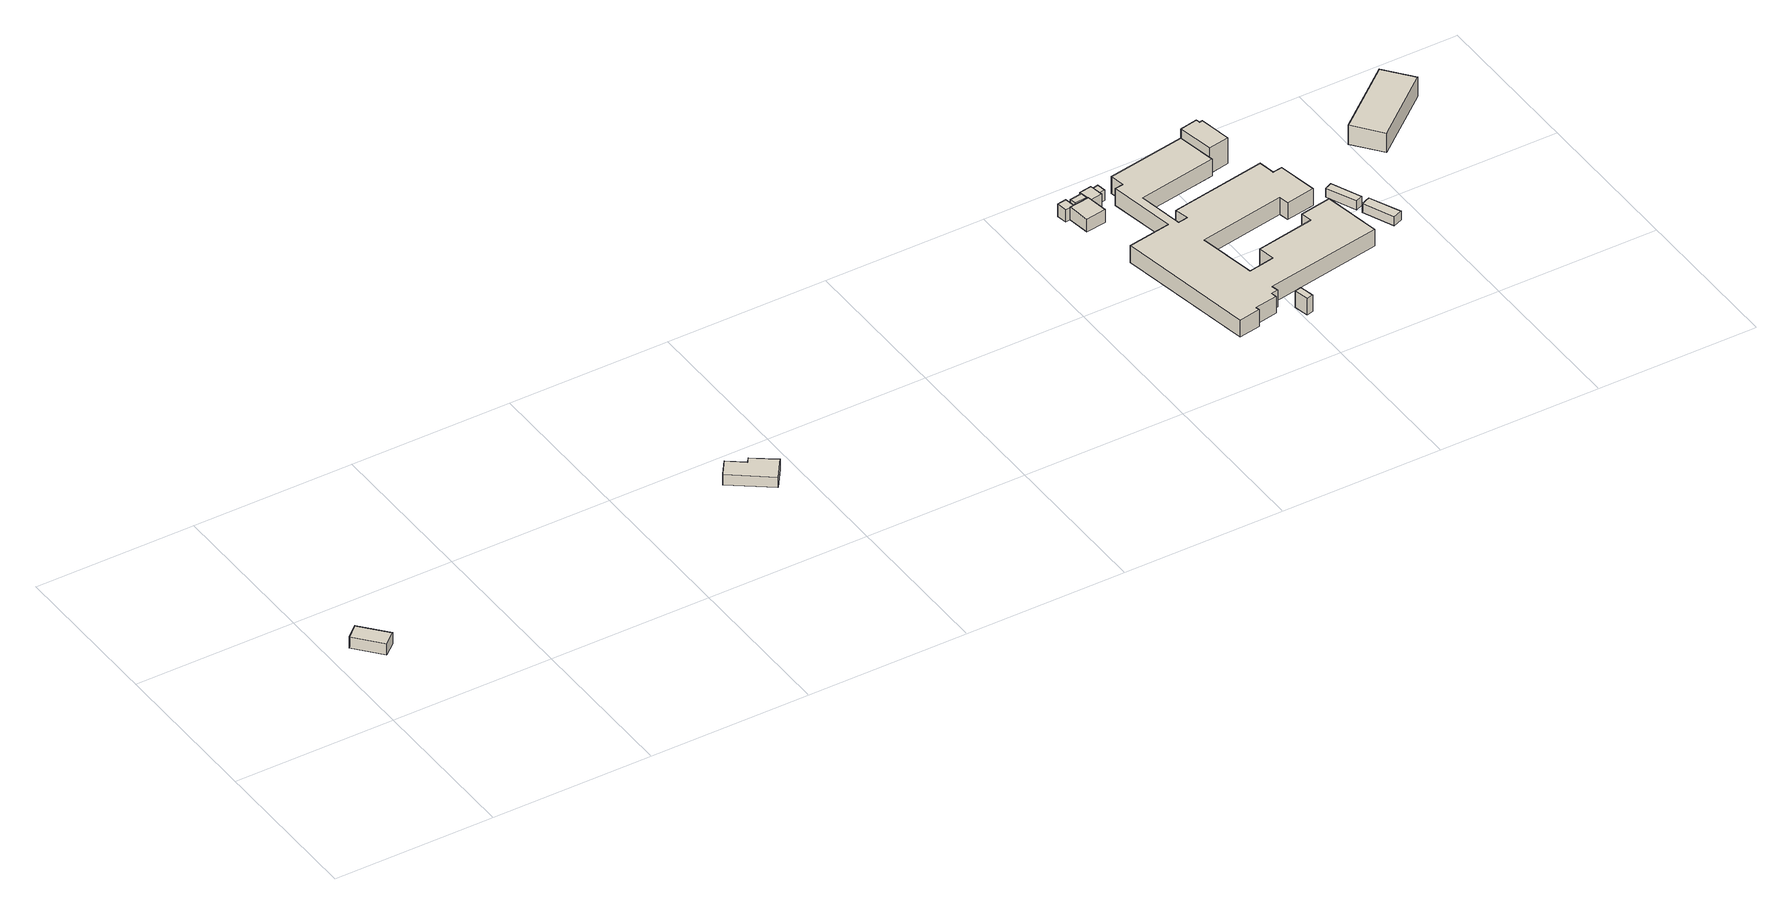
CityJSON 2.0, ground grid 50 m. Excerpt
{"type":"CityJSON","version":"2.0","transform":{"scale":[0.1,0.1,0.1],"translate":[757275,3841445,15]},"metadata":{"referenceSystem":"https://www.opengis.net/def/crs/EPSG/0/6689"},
"CityObjects":{
"building1":{"type":"Building","attributes":{"class":"3001","usage":"461","measuredHeight":4.3,"BuildingDetailAttribute.totalFloorArea":-9999,"BuildingDetailAttribute.buildingFootprintArea":-9999,"BuildingDetailAttribute.buildingStructureType":"611","BuildingDetailAttribute.buildingStructureOrgType":"28","BuildingDetailAttribute.orgUsage":"Null","BuildingDetailAttribute.surveyYear":"0001","BuildingIDAttribute.prefecture":"32","BuildingIDAttribute.city":"32204"},"geometry":[{"type":"Solid","lod":"1","boundaries":[[[[0,1,2,3]],[[2,4,5,3]],[[1,6,4,2]],[[0,7,6,1]],[[3,5,7,0]],[[4,6,7,5]]]]}]},
"building2":{"type":"Building","attributes":{"class":"3001","usage":"461","measuredHeight":4.5,"BuildingDetailAttribute.totalFloorArea":-9999,"BuildingDetailAttribute.buildingFootprintArea":-9999,"BuildingDetailAttribute.buildingStructureType":"611","BuildingDetailAttribute.buildingStructureOrgType":"28","BuildingDetailAttribute.orgUsage":"Null","BuildingDetailAttribute.surveyYear":"0001","BuildingIDAttribute.prefecture":"32","BuildingIDAttribute.city":"32204"},"geometry":[{"type":"Solid","lod":"1","boundaries":[[[[8,9,10,11,12,13]],[[12,14,15,13]],[[11,16,14,12]],[[10,17,16,11]],[[9,18,17,10]],[[8,19,18,9]],[[13,15,19,8]],[[14,16,17,18,19,15]]]]}]},
"building3":{"type":"Building","attributes":{"class":"3001","usage":"461","measuredHeight":4.2,"BuildingDetailAttribute.totalFloorArea":-9999,"BuildingDetailAttribute.buildingFootprintArea":-9999,"BuildingDetailAttribute.buildingStructureType":"611","BuildingDetailAttribute.buildingStructureOrgType":"28","BuildingDetailAttribute.orgUsage":"Null","BuildingDetailAttribute.surveyYear":"0001","BuildingIDAttribute.prefecture":"32","BuildingIDAttribute.city":"32204"},"geometry":[{"type":"Solid","lod":"1","boundaries":[[[[20,21,22,23]],[[22,24,25,23]],[[21,26,24,22]],[[20,27,26,21]],[[23,25,27,20]],[[24,26,27,25]]]]}]},
"building4":{"type":"Building","attributes":{"class":"3001","usage":"461","measuredHeight":4.7,"BuildingDetailAttribute.totalFloorArea":-9999,"BuildingDetailAttribute.buildingFootprintArea":-9999,"BuildingDetailAttribute.buildingStructureType":"611","BuildingDetailAttribute.buildingStructureOrgType":"28","BuildingDetailAttribute.orgUsage":"Null","BuildingDetailAttribute.surveyYear":"0001","BuildingIDAttribute.prefecture":"32","BuildingIDAttribute.city":"32204"},"geometry":[{"type":"Solid","lod":"1","boundaries":[[[[28,29,30,31]],[[30,32,33,31]],[[29,34,32,30]],[[28,35,34,29]],[[31,33,35,28]],[[32,34,35,33]]]]}]},
"building5":{"type":"Building","attributes":{"class":"3001","usage":"461","measuredHeight":4,"BuildingDetailAttribute.totalFloorArea":-9999,"BuildingDetailAttribute.buildingFootprintArea":-9999,"BuildingDetailAttribute.buildingStructureType":"611","BuildingDetailAttribute.buildingStructureOrgType":"28","BuildingDetailAttribute.orgUsage":"Null","BuildingDetailAttribute.surveyYear":"0001","BuildingIDAttribute.prefecture":"32","BuildingIDAttribute.city":"32204"},"geometry":[{"type":"Solid","lod":"1","boundaries":[[[[36,37,38,39]],[[38,40,41,39]],[[37,42,40,38]],[[36,43,42,37]],[[39,41,43,36]],[[40,42,43,41]]]]}]},
"building6":{"type":"Building","attributes":{"class":"3001","usage":"461","measuredHeight":4.3,"BuildingDetailAttribute.totalFloorArea":-9999,"BuildingDetailAttribute.buildingFootprintArea":-9999,"BuildingDetailAttribute.buildingStructureType":"611","BuildingDetailAttribute.buildingStructureOrgType":"28","BuildingDetailAttribute.orgUsage":"Null","BuildingDetailAttribute.surveyYear":"0001","BuildingIDAttribute.prefecture":"32","BuildingIDAttribute.city":"32204"},"geometry":[{"type":"Solid","lod":"1","boundaries":[[[[44,45,46,47,48,49,50,51]],[[50,52,53,51]],[[49,54,52,50]],[[48,55,54,49]],[[47,56,55,48]],[[46,57,56,47]],[[45,58,57,46]],[[44,59,58,45]],[[51,53,59,44]],[[52,54,55,56,57,58,59,53]]]]}]},
"building7":{"type":"Building","attributes":{"class":"3003","usage":"461","measuredHeight":7.6,"BuildingDetailAttribute.totalFloorArea":-9999,"BuildingDetailAttribute.buildingFootprintArea":-9999,"BuildingDetailAttribute.buildingStructureType":"611","BuildingDetailAttribute.buildingStructureOrgType":"28","BuildingDetailAttribute.orgUsage":"Null","BuildingDetailAttribute.surveyYear":"0001","BuildingIDAttribute.prefecture":"32","BuildingIDAttribute.city":"32204"},"geometry":[{"type":"Solid","lod":"1","boundaries":[[[[60,61,62,63]],[[62,64,65,63]],[[61,66,64,62]],[[60,67,66,61]],[[63,65,67,60]],[[64,66,67,65]]]]}]},
"building8":{"type":"Building","attributes":{"class":"3001","usage":"461","measuredHeight":4.2,"BuildingDetailAttribute.totalFloorArea":-9999,"BuildingDetailAttribute.buildingFootprintArea":-9999,"BuildingDetailAttribute.buildingStructureType":"611","BuildingDetailAttribute.buildingStructureOrgType":"28","BuildingDetailAttribute.orgUsage":"Null","BuildingDetailAttribute.surveyYear":"0001","BuildingIDAttribute.prefecture":"32","BuildingIDAttribute.city":"32204"},"geometry":[{"type":"Solid","lod":"1","boundaries":[[[[68,69,70,71]],[[70,72,73,71]],[[69,74,72,70]],[[68,75,74,69]],[[71,73,75,68]],[[72,74,75,73]]]]}]},
"building9":{"type":"Building","attributes":{"name":"社会福祉法人希望の里福祉会","class":"3001","usage":"461","measuredHeight":11.8,"BuildingDetailAttribute.totalFloorArea":-9999,"BuildingDetailAttribute.buildingFootprintArea":-9999,"BuildingDetailAttribute.buildingStructureType":"611","BuildingDetailAttribute.buildingStructureOrgType":"28","BuildingDetailAttribute.orgUsage":"Null","BuildingDetailAttribute.surveyYear":"0001","BuildingIDAttribute.prefecture":"32","BuildingIDAttribute.city":"32204"},"geometry":[{"type":"Solid","lod":"1","boundaries":[[[[76,77,78,79,80,81,82,83,84,85,86,87,88,89,90,91,92,93,94,95,96,97,98,99,100,101,102,103,104,105,106,107,108]],[[107,109,110,108]],[[106,111,109,107]],[[105,112,111,106]],[[104,113,112,105]],[[103,114,113,104]],[[102,115,114,103]],[[101,116,115,102]],[[100,117,116,101]],[[99,118,117,100]],[[98,119,118,99]],[[97,120,119,98]],[[96,121,120,97]],[[95,122,121,96]],[[94,123,122,95]],[[93,124,123,94]],[[92,125,124,93]],[[91,126,125,92]],[[90,127,126,91]],[[89,128,127,90]],[[88,129,128,89]],[[87,130,129,88]],[[86,131,130,87]],[[85,132,131,86]],[[84,133,132,85]],[[83,134,133,84]],[[82,135,134,83]],[[81,136,135,82]],[[80,137,136,81]],[[79,138,137,80]],[[78,139,138,79]],[[77,140,139,78]],[[76,141,140,77]],[[108,110,141,76]],[[109,111,112,113,114,115,116,117,118,119,120,121,122,123,124,125,126,127,128,129,130,131,132,133,134,135,136,137,138,139,140,141,110]]]]}]},
"building10":{"type":"Building","attributes":{"class":"3001","usage":"461","measuredHeight":9.2,"BuildingDetailAttribute.totalFloorArea":-9999,"BuildingDetailAttribute.buildingFootprintArea":-9999,"BuildingDetailAttribute.buildingStructureType":"611","BuildingDetailAttribute.buildingStructureOrgType":"28","BuildingDetailAttribute.orgUsage":"Null","BuildingDetailAttribute.surveyYear":"0001","BuildingIDAttribute.prefecture":"32","BuildingIDAttribute.city":"32204"},"geometry":[{"type":"Solid","lod":"1","boundaries":[[[[142,143,144,145,146,147]],[[146,148,149,147]],[[145,150,148,146]],[[144,151,150,145]],[[143,152,151,144]],[[142,153,152,143]],[[147,149,153,142]],[[148,150,151,152,153,149]]]]}]},
"building11":{"type":"Building","attributes":{"class":"3001","usage":"461","measuredHeight":-9999,"BuildingDetailAttribute.totalFloorArea":-9999,"BuildingDetailAttribute.buildingFootprintArea":-9999,"BuildingDetailAttribute.buildingStructureType":"611","BuildingDetailAttribute.buildingStructureOrgType":"28","BuildingDetailAttribute.orgUsage":"Null","BuildingDetailAttribute.surveyYear":"0001","BuildingIDAttribute.prefecture":"32","BuildingIDAttribute.city":"32204"},"geometry":[{"type":"Solid","lod":"1","boundaries":[[[[154,155,156,157]],[[156,158,159,157]],[[155,160,158,156]],[[154,161,160,155]],[[157,159,161,154]],[[158,160,161,159]]]]}]},
"building12":{"type":"Building","attributes":{"class":"3001","usage":"461","measuredHeight":4.6,"BuildingDetailAttribute.totalFloorArea":-9999,"BuildingDetailAttribute.buildingFootprintArea":-9999,"BuildingDetailAttribute.buildingStructureType":"611","BuildingDetailAttribute.buildingStructureOrgType":"28","BuildingDetailAttribute.orgUsage":"Null","BuildingDetailAttribute.surveyYear":"0001","BuildingIDAttribute.prefecture":"32","BuildingIDAttribute.city":"32204"},"geometry":[{"type":"Solid","lod":"1","boundaries":[[[[162,163,164,165]],[[164,166,167,165]],[[163,168,166,164]],[[162,169,168,163]],[[165,167,169,162]],[[166,168,169,167]]]]}]},
"building13":{"type":"Building","attributes":{"class":"3001","usage":"461","measuredHeight":7.2,"LandSlideRiskAttribute.description":"1","LandSlideRiskAttribute.areaType":"2","BuildingDetailAttribute.totalFloorArea":-9999,"BuildingDetailAttribute.buildingFootprintArea":-9999,"BuildingDetailAttribute.buildingStructureType":"611","BuildingDetailAttribute.buildingStructureOrgType":"28","BuildingDetailAttribute.orgUsage":"Null","BuildingDetailAttribute.surveyYear":"0001","BuildingIDAttribute.prefecture":"32","BuildingIDAttribute.city":"32204"},"geometry":[{"type":"Solid","lod":"1","boundaries":[[[[170,171,172,173]],[[172,174,175,173]],[[171,176,174,172]],[[170,177,176,171]],[[173,175,177,170]],[[174,176,177,175]]]]}]}
},
"vertices":[
[6,228,100],[44,262,100],[114,182,100],[75,149,100],[114,182,138],[75,149,138],[44,262,138],[6,228,138],
[1100,90,290],[1136,139,290],[1186,101,290],[1197,116,290],[1267,65,290],[1220,1,290],[1267,65,325],[1220,1,325],[1197,116,325],[1186,101,325],[1136,139,325],[1100,90,325],
[2569,738,163],[2598,742,163],[2603,709,163],[2574,705,163],[2603,709,205],[2574,705,205],[2598,742,205],[2569,738,205],
[2648,708,171],[2658,639,171],[2594,630,171],[2584,699,171],[2594,630,214],[2584,699,214],[2658,639,214],[2648,708,214],
[2648,743,164],[2651,722,164],[2612,717,164],[2609,737,164],[2612,717,204],[2609,737,204],[2651,722,204],[2648,743,204],
[2651,722,162],[2648,743,162],[2647,749,162],[2685,755,162],[2686,753,162],[2690,726,162],[2692,712,162],[2654,706,162],[2692,712,205],[2654,706,205],[2690,726,205],[2686,753,205],[2685,755,205],[2647,749,205],[2648,743,205],[2651,722,205],
[2897,5,175],[2888,51,175],[2909,55,175],[2918,10,175],[2909,55,231],[2918,10,231],[2888,51,231],[2897,5,231],
[2709,757,163],[2713,729,163],[2690,726,163],[2686,753,163],[2690,726,198],[2686,753,198],[2713,729,198],[2709,757,198],
[3109,577,168],[3118,526,168],[3148,531,168],[3170,408,168],[3079,392,168],[3074,422,168],[2804,374,168],[2836,195,168],[2918,210,168],[2909,262,168],[3092,295,168],[3085,330,168],[3183,348,168],[3215,170,168],[2850,105,168],[2854,85,168],[2833,82,168],[2836,64,168],[2765,51,168],[2767,39,168],[2699,27,168],[2623,459,168],[2759,483,168],[2722,691,168],[2749,695,168],[2741,740,168],[2988,783,168],[3008,671,168],[3010,661,168],[2763,617,168],[2787,476,168],[2817,481,168],[2809,524,168],[2817,481,225],[2809,524,225],[2787,476,225],[2763,617,225],[3010,661,225],[3008,671,225],[2988,783,225],[2741,740,225],[2749,695,225],[2722,691,225],[2759,483,225],[2623,459,225],[2699,27,225],[2767,39,225],[2765,51,225],[2836,64,225],[2833,82,225],[2854,85,225],[2850,105,225],[3215,170,225],[3183,348,225],[3085,330,225],[3092,295,225],[2909,262,225],[2918,210,225],[2836,195,225],[2804,374,225],[3074,422,225],[3079,392,225],[3170,408,225],[3148,531,225],[3118,526,225],[3109,577,225],
[2988,783,169],[3044,794,169],[3046,781,169],[3056,783,169],[3074,683,169],[3008,671,169],[3074,683,256],[3008,671,256],[3056,783,256],[3046,781,256],[3044,794,256],[2988,783,256],
[3213,413,175],[3236,423,175],[3276,331,175],[3253,321,175],[3276,331,205],[3253,321,205],[3236,423,205],[3213,413,205],
[3260,303,176],[3288,315,176],[3330,220,176],[3301,208,176],[3330,220,206],[3301,208,206],[3288,315,206],[3260,303,206],
[3569,671,8],[3501,756,8],[3701,918,8],[3770,833,8],[3701,918,73],[3770,833,73],[3501,756,73],[3569,671,73]
]}
